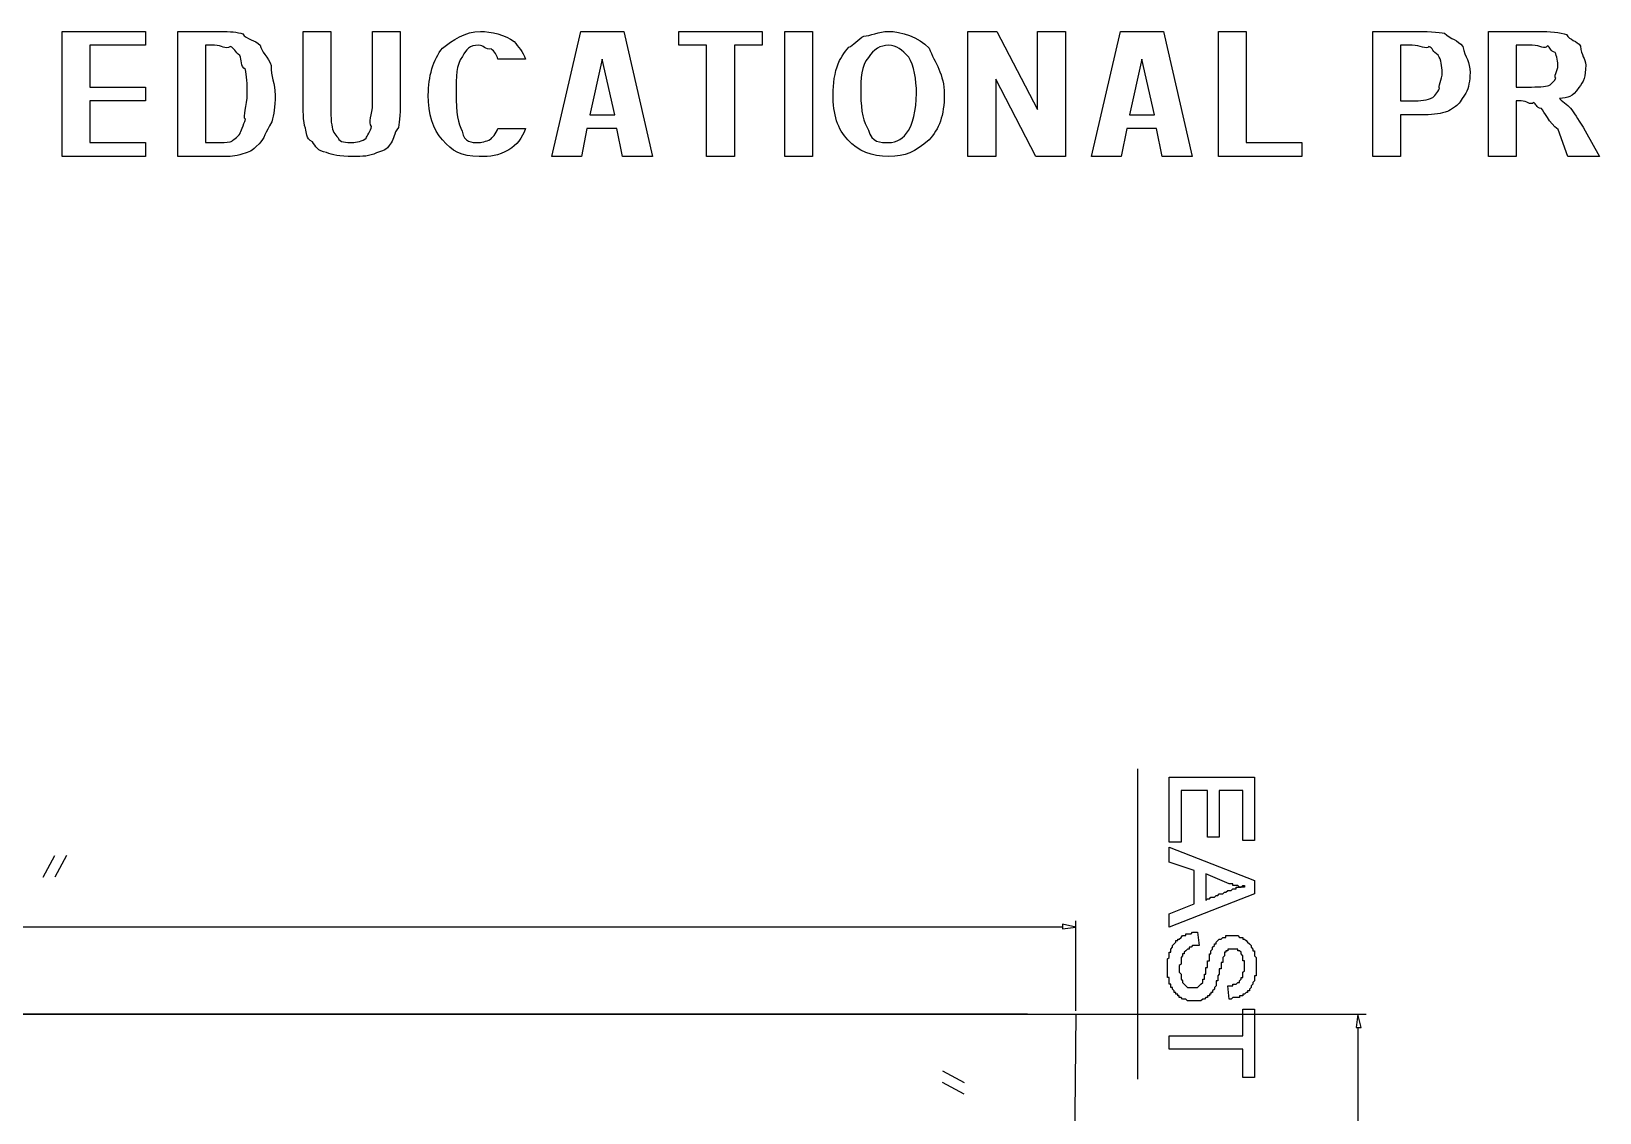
# Model space of a CAD drawing. Header units: inches. Extents: x -628 to 1537, y -1730 to 336.
# Drawn here: x 781.9 to 1030.9, y 164.5 to 336.1 of the extents above; entities that cross this region are included whole.
import ezdxf

# ---------------------------------------------------------------- set-up
doc = ezdxf.new("R2010")
doc.units = ezdxf.units.IN
doc.layers.get('0').update_dxf_attribs({"linetype": 'CONTINUOUS'})

msp = doc.modelspace()

# ---------------------------------------------------------------- linework, layer by layer
at = {"color": 0}
for p, q in [((786.82, 316.24), (786.82, 336.1)), ((786.82, 336.1), (800.07, 336.1)), ((800.07, 336.1), (800.07, 333.9)), ((805.18, 336.1), (811.98, 336.1)), ((805.18, 316.24), (805.18, 336.1)), ((825.07, 336.1), (829.48, 336.1)), ((825.07, 325.69), (825.07, 336.1)), ((829.48, 336.1), (829.48, 324.79)), ((836.1, 324.55), (836.1, 336.1)), ((836.1, 336.1), (840.51, 336.1)), ((840.51, 336.1), (840.51, 325.87)), ((864.55, 316.24), (869.17, 336.1)), ((869.17, 336.1), (875.97, 336.1)), ((875.97, 336.1), (880.55, 316.24)), ((884.71, 333.9), (884.71, 336.1)), ((884.71, 336.1), (897.95, 336.1)), ((897.95, 336.1), (897.95, 333.9)), ((901.53, 316.24), (901.53, 336.1)), ((901.53, 336.1), (905.95, 336.1)), ((905.95, 336.1), (905.95, 316.24)), ((930.61, 316.24), (930.61, 336.1)), ((930.61, 336.1), (935.17, 336.1)), ((935.17, 336.1), (941.65, 323.69)), ((941.65, 323.69), (941.65, 336.1)), ((941.65, 336.1), (946.07, 336.1)), ((946.07, 336.1), (946.07, 316.24)), ((950.22, 316.24), (954.84, 336.1)), ((954.84, 336.1), (961.63, 336.1)), ((961.63, 336.1), (966.22, 316.24)), ((970.38, 316.24), (970.38, 336.1)), ((970.38, 336.1), (974.79, 336.1)), ((974.79, 336.1), (974.79, 318.45)), ((994.86, 316.24), (994.86, 336.1)), ((994.86, 336.1), (1001.38, 336.1)), ((1013.22, 316.24), (1013.22, 336.1)), ((1013.22, 336.1), (1021.26, 336.1)), ((800.07, 333.9), (791.24, 333.9)), ((791.24, 333.9), (791.24, 327.27)), ((809.6, 333.9), (809.6, 318.45)), ((811.02, 333.9), (809.6, 333.9)), ((889.12, 333.9), (884.71, 333.9)), ((889.12, 316.24), (889.12, 333.9)), ((897.95, 333.9), (893.53, 333.9)), ((893.53, 333.9), (893.53, 316.24)), ((999.27, 333.9), (999.27, 325.07)), ((1001.1, 333.9), (999.27, 333.9)), ((1020.19, 333.9), (1017.64, 333.9)), ((1017.64, 333.9), (1017.64, 327.27)), ((860.39, 331.69), (855.98, 331.69)), ((872.55, 331.69), (870.59, 322.86)), ((874.55, 322.86), (872.55, 331.69)), ((958.22, 331.69), (956.26, 322.86)), ((960.22, 322.86), (958.22, 331.69)), ((791.24, 327.27), (800.07, 327.27)), ((800.07, 327.27), (800.07, 325.07)), ((913.61, 326.17), (913.61, 326.17)), ((941.41, 316.24), (935.03, 328.52)), ((935.03, 328.52), (935.03, 316.24)), ((1017.64, 327.27), (1020.05, 327.27)), ((800.07, 325.07), (791.24, 325.07)), ((791.24, 325.07), (791.24, 318.45)), ((909.19, 326.07), (909.19, 326.07)), ((999.27, 325.07), (1001.34, 325.07)), ((1018.43, 325.07), (1017.64, 325.07)), ((1017.64, 325.07), (1017.64, 316.24)), ((870.59, 322.86), (874.55, 322.86)), ((956.26, 322.86), (960.22, 322.86)), ((1001.86, 322.86), (999.27, 322.86)), ((999.27, 322.86), (999.27, 316.24)), ((855.98, 320.66), (860.39, 320.66)), ((855.98, 320.66), (855.98, 320.66)), ((870.14, 320.66), (869.28, 316.24)), ((874.87, 320.66), (870.14, 320.66)), ((875.79, 316.24), (874.87, 320.66)), ((955.81, 320.66), (954.94, 316.24)), ((960.53, 320.66), (955.81, 320.66)), ((961.46, 316.24), (960.53, 320.66)), ((1025.84, 316.24), (1024.29, 320.52)), ((1028.56, 320.31), (1030.88, 316.24)), ((800.07, 316.24), (786.82, 316.24)), ((791.24, 318.45), (800.07, 318.45)), ((800.07, 318.45), (800.07, 316.24)), ((812.19, 316.24), (805.18, 316.24)), ((809.6, 318.45), (811.95, 318.45)), ((869.28, 316.24), (864.55, 316.24)), ((880.55, 316.24), (875.79, 316.24)), ((893.53, 316.24), (889.12, 316.24)), ((905.95, 316.24), (901.53, 316.24)), ((935.03, 316.24), (930.61, 316.24)), ((946.07, 316.24), (941.41, 316.24)), ((954.94, 316.24), (950.22, 316.24)), ((966.22, 316.24), (961.46, 316.24)), ((983.61, 316.24), (970.38, 316.24)), ((974.79, 318.45), (983.61, 318.45)), ((983.61, 318.45), (983.61, 316.24)), ((999.27, 316.24), (994.86, 316.24)), ((1017.64, 316.24), (1013.22, 316.24)), ((1030.88, 316.24), (1025.84, 316.24))]:
    msp.add_line(p, q, dxfattribs=at)
at = {"color": 6}
for p, q in [((957.54, 219.04), (957.54, 169.78)), ((962.56, 207.39), (962.56, 217.72)), ((962.56, 217.72), (976.08, 217.72)), ((976.08, 217.72), (976.08, 207.66)), ((968.66, 215.61), (964.43, 215.61)), ((964.43, 215.61), (964.43, 207.39)), ((968.66, 208.18), (968.66, 215.61)), ((974.22, 215.61), (970.51, 215.61)), ((970.51, 215.61), (970.51, 208.18)), ((974.22, 207.66), (974.22, 215.61)), ((964.43, 207.39), (962.56, 207.39)), ((970.51, 208.18), (968.66, 208.18)), ((976.08, 207.66), (974.22, 207.66)), ((783.8, 201.83), (785.66, 205.27)), ((787.51, 205.27), (785.66, 201.83)), ((962.56, 204.22), (962.56, 206.6)), ((962.56, 206.6), (976.08, 201.3)), ((966.54, 202.89), (962.56, 204.22)), ((966.54, 197.6), (966.54, 202.89)), ((972.1, 200.77), (968.39, 202.37)), ((968.39, 202.37), (968.39, 198.12)), ((976.08, 199.18), (962.56, 193.89)), ((970.25, 198.92), (970.51, 199.18)), ((970.51, 199.18), (970.78, 199.18)), ((970.78, 199.18), (971.05, 199.18)), ((971.05, 199.18), (971.31, 199.45)), ((971.05, 199.18), (971.05, 199.18)), ((971.31, 199.45), (971.57, 199.45)), ((971.57, 199.45), (971.84, 199.71)), ((971.57, 199.45), (971.57, 199.45)), ((971.84, 199.71), (972.1, 199.71)), ((972.37, 200.77), (972.1, 200.77)), ((972.1, 200.77), (972.1, 200.77)), ((972.1, 199.71), (972.1, 199.71)), ((972.1, 199.71), (972.37, 199.71)), ((972.64, 200.77), (972.37, 200.77)), ((972.37, 199.71), (972.64, 199.98)), ((972.37, 199.71), (972.37, 199.71)), ((972.37, 199.71), (972.37, 199.71)), ((972.64, 200.51), (972.64, 200.77)), ((972.9, 200.51), (972.64, 200.51)), ((972.64, 199.98), (972.64, 199.98)), ((972.64, 199.98), (972.9, 199.98)), ((973.16, 200.51), (972.9, 200.51)), ((972.9, 199.98), (972.9, 199.98)), ((972.9, 199.98), (972.9, 199.98)), ((972.9, 199.98), (972.9, 199.98)), ((972.9, 199.98), (972.9, 199.98)), ((972.9, 199.98), (973.16, 199.98)), ((973.43, 200.51), (973.16, 200.51)), ((973.16, 200.51), (973.16, 200.51)), ((973.16, 199.98), (973.16, 200.25)), ((973.16, 200.25), (973.43, 200.25)), ((973.69, 200.25), (973.43, 200.51)), ((973.43, 200.25), (973.69, 200.25)), ((973.69, 200.25), (973.69, 200.25)), ((973.69, 200.25), (973.96, 200.25)), ((973.96, 200.25), (973.69, 200.25)), ((973.69, 200.25), (973.69, 200.25)), ((973.96, 200.25), (974.22, 200.51)), ((974.22, 200.25), (973.96, 200.25)), ((974.22, 200.51), (974.49, 200.51)), ((974.49, 200.25), (974.22, 200.25)), ((974.49, 200.51), (974.49, 200.25)), ((976.08, 201.3), (976.08, 199.18)), ((962.56, 196), (966.54, 197.6)), ((968.39, 198.12), (968.66, 198.39)), ((968.66, 198.39), (968.93, 198.39)), ((968.93, 198.39), (969.19, 198.65)), ((969.19, 198.65), (969.45, 198.65)), ((969.45, 198.65), (969.72, 198.65)), ((969.72, 198.65), (969.99, 198.92)), ((969.99, 198.92), (970.25, 198.92)), ((962.56, 193.89), (962.56, 196)), ((963.63, 191.51), (963.63, 191.77)), ((963.63, 191.77), (963.9, 191.77)), ((963.9, 191.77), (963.9, 192.03)), ((963.9, 192.03), (964.16, 192.03)), ((964.16, 192.03), (964.43, 192.29)), ((964.16, 192.03), (964.16, 192.03)), ((964.43, 192.29), (964.68, 192.56)), ((964.43, 192.29), (964.43, 192.29)), ((964.68, 192.56), (964.95, 192.56)), ((964.95, 192.56), (964.95, 192.56)), ((964.95, 192.56), (965.22, 192.56)), ((965.22, 192.56), (965.22, 192.83)), ((965.22, 192.83), (965.48, 192.83)), ((965.48, 192.83), (965.75, 192.83)), ((965.75, 192.83), (965.75, 192.83)), ((965.75, 192.83), (966.02, 192.83)), ((966.02, 192.83), (966.28, 193.09)), ((966.28, 193.09), (966.54, 193.09)), ((966.54, 193.09), (966.54, 193.09)), ((966.54, 193.09), (966.8, 193.09)), ((966.8, 193.09), (967.07, 193.09)), ((967.07, 193.09), (967.07, 193.09)), ((967.07, 193.09), (967.33, 190.98)), ((969.99, 191.51), (970.25, 191.77)), ((970.25, 191.77), (970.51, 192.03)), ((970.25, 191.77), (970.25, 191.77)), ((970.51, 192.03), (970.78, 192.03)), ((970.78, 192.03), (971.05, 192.29)), ((970.78, 192.03), (970.78, 192.03)), ((971.05, 192.29), (971.05, 192.29)), ((971.05, 192.29), (971.31, 192.29)), ((971.31, 192.29), (971.57, 192.29)), ((971.57, 192.29), (971.57, 192.56)), ((971.57, 192.56), (971.84, 192.56)), ((971.84, 192.56), (972.1, 192.56)), ((972.1, 192.56), (972.1, 192.56)), ((972.1, 192.56), (972.37, 192.56)), ((972.37, 192.56), (972.64, 192.56)), ((972.64, 192.56), (972.64, 192.56)), ((972.64, 192.56), (972.9, 192.56)), ((972.9, 192.56), (973.16, 192.56)), ((973.16, 192.56), (973.16, 192.56)), ((973.16, 192.56), (973.43, 192.56)), ((973.43, 192.56), (973.69, 192.29)), ((973.69, 192.29), (973.69, 192.29)), ((973.69, 192.29), (973.96, 192.29)), ((973.96, 192.29), (974.22, 192.29)), ((974.22, 192.29), (974.22, 192.03)), ((974.22, 192.03), (974.49, 192.03)), ((974.49, 192.03), (974.49, 192.03)), ((974.49, 192.03), (974.76, 191.77)), ((974.76, 191.77), (974.76, 191.77)), ((974.76, 191.77), (975.01, 191.51)), ((962.56, 189.65), (962.56, 189.92)), ((962.56, 189.92), (962.83, 189.92)), ((962.56, 189.38), (962.56, 189.65)), ((962.56, 189.12), (962.56, 189.38)), ((962.56, 189.38), (962.56, 189.38)), ((962.83, 190.44), (963.1, 190.71)), ((962.83, 190.17), (962.83, 190.44)), ((962.83, 190.44), (962.83, 190.44)), ((962.83, 189.92), (962.83, 190.17)), ((963.1, 190.98), (963.36, 191.24)), ((963.1, 190.71), (963.1, 190.98)), ((963.1, 190.98), (963.1, 190.98)), ((963.1, 190.71), (963.1, 190.71)), ((963.36, 191.24), (963.63, 191.51)), ((963.36, 191.24), (963.36, 191.24)), ((963.63, 191.51), (963.63, 191.51)), ((964.68, 189.38), (964.43, 189.12)), ((964.95, 189.65), (964.68, 189.65)), ((964.68, 189.65), (964.68, 189.38)), ((964.68, 189.38), (964.68, 189.38)), ((965.22, 190.17), (964.95, 189.92)), ((964.95, 189.92), (964.95, 189.92)), ((964.95, 189.92), (964.95, 189.65)), ((965.48, 190.44), (965.22, 190.17)), ((965.22, 190.17), (965.22, 190.17)), ((965.75, 190.44), (965.48, 190.44)), ((965.48, 190.44), (965.48, 190.44)), ((966.02, 190.71), (965.75, 190.71)), ((965.75, 190.71), (965.75, 190.44)), ((966.28, 190.98), (966.02, 190.71)), ((966.02, 190.71), (966.02, 190.71)), ((966.54, 190.98), (966.28, 190.98)), ((966.8, 190.98), (966.54, 190.98)), ((966.54, 190.98), (966.54, 190.98)), ((967.07, 190.98), (966.8, 190.98)), ((967.33, 190.98), (967.07, 190.98)), ((968.93, 189.38), (968.93, 189.65)), ((968.93, 189.65), (969.19, 189.65)), ((968.93, 189.12), (968.93, 189.38)), ((969.19, 190.17), (969.45, 190.44)), ((969.19, 189.92), (969.19, 190.17)), ((969.19, 190.17), (969.19, 190.17)), ((969.19, 189.65), (969.19, 189.92)), ((969.45, 190.71), (969.72, 190.98)), ((969.45, 190.44), (969.45, 190.71)), ((969.45, 190.44), (969.45, 190.44)), ((969.72, 190.98), (969.72, 191.24)), ((969.72, 191.24), (969.99, 191.24)), ((969.72, 190.98), (969.72, 190.98)), ((969.99, 191.24), (969.99, 191.51)), ((969.99, 191.51), (969.99, 191.51)), ((969.99, 191.51), (969.99, 191.51)), ((971.31, 189.38), (971.05, 189.12)), ((971.57, 189.92), (971.31, 189.92)), ((971.31, 189.92), (971.31, 189.65)), ((971.31, 189.65), (971.31, 189.65)), ((971.31, 189.65), (971.31, 189.38)), ((971.31, 189.38), (971.31, 189.38)), ((971.84, 190.17), (971.57, 190.17)), ((971.57, 190.17), (971.57, 189.92)), ((971.57, 189.92), (971.57, 189.92)), ((972.1, 190.44), (971.84, 190.44)), ((971.84, 190.44), (971.84, 190.17)), ((972.37, 190.44), (972.1, 190.44)), ((972.64, 190.44), (972.37, 190.44)), ((972.37, 190.44), (972.37, 190.44)), ((972.9, 190.44), (972.64, 190.44)), ((973.16, 190.44), (972.9, 190.44)), ((972.9, 190.44), (972.9, 190.44)), ((973.43, 190.44), (973.16, 190.44)), ((973.43, 190.17), (973.43, 190.44)), ((973.69, 190.17), (973.43, 190.17)), ((973.96, 189.92), (973.69, 190.17)), ((973.69, 190.17), (973.69, 190.17)), ((973.96, 189.65), (973.96, 189.92)), ((974.22, 189.38), (973.96, 189.65)), ((973.96, 189.65), (973.96, 189.65)), ((973.96, 189.65), (973.96, 189.65)), ((974.22, 189.12), (974.22, 189.38)), ((975.01, 191.51), (975.01, 191.51)), ((975.01, 191.51), (975.28, 191.24)), ((975.28, 191.24), (975.28, 191.24)), ((975.28, 191.24), (975.28, 191.24)), ((975.28, 191.24), (975.55, 190.98)), ((975.55, 190.98), (975.55, 190.98)), ((975.55, 190.98), (975.55, 190.71)), ((975.55, 190.71), (975.81, 190.44)), ((975.81, 190.44), (975.81, 190.44)), ((975.81, 190.44), (975.81, 190.17)), ((975.81, 190.17), (976.08, 190.17)), ((976.08, 190.17), (976.08, 189.92)), ((976.08, 189.92), (976.08, 189.65)), ((976.08, 189.65), (976.08, 189.65)), ((976.08, 189.65), (976.08, 189.38)), ((976.08, 189.38), (976.34, 189.12)), ((962.31, 188.86), (962.56, 189.12)), ((962.31, 188.59), (962.31, 188.86)), ((962.31, 188.86), (962.31, 188.86)), ((962.31, 188.32), (962.31, 188.59)), ((962.31, 188.06), (962.31, 188.32)), ((962.31, 187.8), (962.31, 188.06)), ((962.31, 187.53), (962.31, 187.8)), ((962.31, 187.8), (962.31, 187.8)), ((962.31, 187.27), (962.31, 187.53)), ((962.31, 187), (962.31, 187.27)), ((962.31, 187.27), (962.31, 187.27)), ((962.31, 186.74), (962.31, 187)), ((962.31, 186.47), (962.31, 186.74)), ((964.43, 188.06), (964.16, 187.8)), ((964.16, 187.8), (964.16, 187.53)), ((964.16, 187.53), (964.16, 187.53)), ((964.16, 187.53), (964.16, 187.27)), ((964.16, 187.27), (964.16, 187)), ((964.16, 187), (964.16, 187)), ((964.16, 187), (964.16, 186.74)), ((964.16, 186.74), (964.43, 186.47)), ((964.43, 189.12), (964.43, 188.86)), ((964.43, 188.86), (964.43, 188.86)), ((964.43, 188.86), (964.43, 188.59)), ((964.43, 188.59), (964.43, 188.32)), ((964.43, 188.32), (964.43, 188.32)), ((964.43, 188.32), (964.43, 188.06)), ((968.39, 187.27), (968.39, 187.53)), ((968.39, 187.53), (968.66, 187.53)), ((968.39, 187), (968.39, 187.27)), ((968.39, 186.74), (968.39, 187)), ((968.39, 186.47), (968.39, 186.74)), ((968.66, 188.32), (968.66, 188.59)), ((968.66, 188.59), (968.93, 188.59)), ((968.66, 188.06), (968.66, 188.32)), ((968.66, 187.8), (968.66, 188.06)), ((968.66, 187.53), (968.66, 187.8)), ((968.93, 188.86), (968.93, 189.12)), ((968.93, 188.59), (968.93, 188.86)), ((970.78, 187.27), (970.51, 187.27)), ((970.51, 187.27), (970.51, 187)), ((970.51, 187), (970.51, 186.74)), ((970.51, 186.74), (970.51, 186.47)), ((971.05, 188.32), (970.78, 188.32)), ((970.78, 188.32), (970.78, 188.06)), ((970.78, 188.06), (970.78, 187.8)), ((970.78, 187.8), (970.78, 187.53)), ((970.78, 187.53), (970.78, 187.27)), ((971.05, 189.12), (971.05, 189.12)), ((971.05, 189.12), (971.05, 188.86)), ((971.05, 188.86), (971.05, 188.59)), ((971.05, 188.59), (971.05, 188.32)), ((974.22, 188.86), (974.22, 189.12)), ((974.22, 189.12), (974.22, 189.12)), ((974.22, 188.59), (974.22, 188.86)), ((974.49, 188.59), (974.22, 188.59)), ((974.22, 186.74), (974.49, 187)), ((974.22, 186.47), (974.22, 186.74)), ((974.49, 188.32), (974.49, 188.59)), ((974.49, 188.06), (974.49, 188.32)), ((974.49, 187.8), (974.49, 188.06)), ((974.49, 187.53), (974.49, 187.8)), ((974.49, 187.27), (974.49, 187.53)), ((974.49, 187.53), (974.49, 187.53)), ((974.49, 187), (974.49, 187.27)), ((974.49, 187.27), (974.49, 187.27)), ((976.34, 189.12), (976.34, 189.12)), ((976.34, 189.12), (976.34, 188.86)), ((976.34, 188.86), (976.34, 188.59)), ((976.34, 188.59), (976.34, 188.32)), ((976.34, 188.32), (976.34, 188.32)), ((976.34, 188.32), (976.34, 188.06)), ((976.34, 188.06), (976.34, 187.8)), ((976.34, 187.8), (976.34, 187.8)), ((976.34, 187.8), (976.34, 187.53)), ((976.34, 187.53), (976.34, 187.27)), ((976.34, 187.27), (976.34, 187)), ((976.34, 187), (976.34, 187)), ((976.34, 187), (976.34, 186.74)), ((976.34, 186.74), (976.34, 186.47)), ((962.31, 186.21), (962.31, 186.47)), ((962.31, 186.47), (962.31, 186.47)), ((962.31, 185.94), (962.31, 186.21)), ((962.56, 185.94), (962.31, 185.94)), ((962.56, 185.67), (962.56, 185.94)), ((962.56, 185.41), (962.56, 185.67)), ((962.56, 185.15), (962.56, 185.41)), ((962.56, 184.88), (962.56, 185.15)), ((962.56, 185.15), (962.56, 185.15)), ((962.83, 184.88), (962.56, 184.88)), ((962.83, 184.62), (962.83, 184.88)), ((962.83, 184.35), (962.83, 184.62)), ((963.1, 184.35), (962.83, 184.35)), ((963.1, 184.09), (963.1, 184.35)), ((964.43, 186.47), (964.43, 186.21)), ((964.43, 186.21), (964.43, 186.21)), ((964.43, 186.21), (964.43, 185.94)), ((964.43, 185.94), (964.43, 185.67)), ((964.43, 185.67), (964.43, 185.67)), ((964.43, 185.67), (964.68, 185.41)), ((964.68, 185.41), (964.68, 185.41)), ((964.68, 185.41), (964.68, 185.15)), ((964.68, 185.15), (964.68, 185.15)), ((964.68, 185.15), (964.95, 184.88)), ((964.95, 184.88), (964.95, 184.88)), ((964.95, 184.88), (965.22, 184.62)), ((965.22, 184.62), (965.22, 184.62)), ((965.22, 184.62), (965.48, 184.35)), ((965.48, 184.35), (965.75, 184.35)), ((965.75, 184.35), (965.75, 184.35)), ((965.75, 184.35), (966.02, 184.35)), ((966.02, 184.35), (966.02, 184.35)), ((966.02, 184.35), (966.28, 184.35)), ((966.28, 184.35), (966.54, 184.35)), ((966.54, 184.35), (966.8, 184.35)), ((966.8, 184.35), (966.8, 184.35)), ((966.8, 184.35), (967.07, 184.35)), ((967.07, 184.35), (967.33, 184.62)), ((967.07, 184.35), (967.07, 184.35)), ((967.33, 184.62), (967.6, 184.88)), ((967.33, 184.62), (967.33, 184.62)), ((967.6, 184.88), (967.87, 185.15)), ((967.6, 184.88), (967.6, 184.88)), ((967.87, 185.41), (967.87, 185.67)), ((967.87, 185.67), (968.14, 185.67)), ((967.87, 185.15), (967.87, 185.41)), ((967.87, 185.41), (967.87, 185.41)), ((967.87, 185.15), (967.87, 185.15)), ((968.14, 186.21), (968.14, 186.47)), ((968.14, 186.47), (968.39, 186.47)), ((968.14, 185.94), (968.14, 186.21)), ((968.14, 185.67), (968.14, 185.94)), ((968.14, 185.94), (968.14, 185.94)), ((969.99, 184.62), (969.72, 184.35)), ((969.72, 184.35), (969.72, 184.35)), ((969.72, 184.35), (969.72, 184.09)), ((970.25, 185.41), (969.99, 185.41)), ((969.99, 185.41), (969.99, 185.15)), ((969.99, 185.15), (969.99, 184.88)), ((969.99, 184.88), (969.99, 184.88)), ((969.99, 184.88), (969.99, 184.88)), ((969.99, 184.88), (969.99, 184.62)), ((970.51, 186.47), (970.25, 186.21)), ((970.25, 186.21), (970.25, 185.94)), ((970.25, 185.94), (970.25, 185.67)), ((970.25, 185.67), (970.25, 185.67)), ((970.25, 185.67), (970.25, 185.41)), ((970.51, 186.47), (970.51, 186.47)), ((971.84, 184.62), (972.64, 184.62)), ((972.1, 182.5), (971.84, 184.62)), ((972.64, 184.62), (972.64, 184.88)), ((972.64, 184.88), (973.16, 184.88)), ((973.16, 184.88), (973.43, 185.15)), ((973.16, 184.88), (973.16, 184.88)), ((973.43, 185.15), (973.43, 185.15)), ((973.43, 185.15), (973.69, 185.15)), ((973.69, 185.41), (973.96, 185.67)), ((973.69, 185.15), (973.69, 185.41)), ((973.69, 185.41), (973.69, 185.41)), ((973.96, 185.67), (973.96, 185.94)), ((973.96, 185.94), (974.22, 185.94)), ((973.96, 185.67), (973.96, 185.67)), ((974.22, 186.21), (974.22, 186.47)), ((974.22, 186.47), (974.22, 186.47)), ((974.22, 185.94), (974.22, 186.21)), ((975.55, 184.35), (975.28, 184.09)), ((975.81, 184.88), (975.55, 184.62)), ((975.55, 184.62), (975.55, 184.35)), ((975.55, 184.35), (975.55, 184.35)), ((976.08, 185.41), (975.81, 185.15)), ((975.81, 185.15), (975.81, 185.15)), ((975.81, 185.15), (975.81, 184.88)), ((975.81, 184.88), (975.81, 184.88)), ((976.34, 186.21), (976.08, 186.21)), ((976.08, 186.21), (976.08, 185.94)), ((976.08, 185.94), (976.08, 185.67)), ((976.08, 185.67), (976.08, 185.67)), ((976.08, 185.67), (976.08, 185.41)), ((976.34, 186.47), (976.34, 186.21)), ((963.36, 183.82), (963.1, 184.09)), ((963.1, 184.09), (963.1, 184.09)), ((963.36, 183.55), (963.36, 183.82)), ((963.36, 183.82), (963.36, 183.82)), ((963.63, 183.55), (963.36, 183.55)), ((963.63, 183.3), (963.63, 183.55)), ((963.9, 183.3), (963.63, 183.3)), ((963.9, 183.03), (963.9, 183.3)), ((964.16, 183.03), (963.9, 183.03)), ((964.16, 182.76), (964.16, 183.03)), ((964.43, 182.76), (964.16, 182.76)), ((964.68, 182.5), (964.43, 182.76)), ((964.43, 182.76), (964.43, 182.76)), ((964.95, 182.5), (964.68, 182.5)), ((965.22, 182.5), (964.95, 182.5)), ((964.95, 182.5), (964.95, 182.5)), ((965.48, 182.23), (965.22, 182.5)), ((965.75, 182.23), (965.48, 182.23)), ((965.48, 182.23), (965.48, 182.23)), ((966.02, 182.23), (965.75, 182.23)), ((966.28, 182.23), (966.02, 182.23)), ((966.02, 182.23), (966.02, 182.23)), ((966.54, 182.23), (966.28, 182.23)), ((966.8, 182.23), (966.54, 182.23)), ((966.54, 182.23), (966.54, 182.23)), ((967.07, 182.23), (966.8, 182.23)), ((966.8, 182.23), (966.8, 182.23)), ((967.33, 182.23), (967.07, 182.23)), ((967.6, 182.23), (967.33, 182.23)), ((967.87, 182.5), (967.6, 182.23)), ((967.6, 182.23), (967.6, 182.23)), ((968.14, 182.5), (967.87, 182.5)), ((967.87, 182.5), (967.87, 182.5)), ((968.39, 182.76), (968.14, 182.5)), ((968.66, 182.76), (968.39, 182.76)), ((968.39, 182.76), (968.39, 182.76)), ((968.93, 183.03), (968.66, 183.03)), ((968.66, 183.03), (968.66, 182.76)), ((969.19, 183.3), (968.93, 183.3)), ((968.93, 183.3), (968.93, 183.03)), ((969.45, 183.55), (969.19, 183.55)), ((969.19, 183.55), (969.19, 183.3)), ((969.72, 184.09), (969.45, 183.82)), ((969.45, 183.82), (969.45, 183.82)), ((969.45, 183.82), (969.45, 183.55)), ((972.37, 182.5), (972.1, 182.5)), ((972.1, 182.5), (972.1, 182.5)), ((972.64, 182.76), (972.37, 182.5)), ((972.37, 182.5), (972.37, 182.5)), ((972.9, 182.76), (972.64, 182.76)), ((973.16, 182.76), (972.9, 182.76)), ((973.43, 182.76), (973.16, 182.76)), ((973.16, 182.76), (973.16, 182.76)), ((973.69, 182.76), (973.43, 182.76)), ((973.96, 183.03), (973.69, 183.03)), ((973.69, 183.03), (973.69, 182.76)), ((974.22, 183.03), (973.96, 183.03)), ((974.49, 183.3), (974.22, 183.3)), ((974.22, 183.3), (974.22, 183.03)), ((974.76, 183.55), (974.49, 183.3)), ((974.49, 183.3), (974.49, 183.3)), ((975.01, 183.55), (974.76, 183.55)), ((974.76, 183.55), (974.76, 183.55)), ((975.28, 183.82), (975.01, 183.82)), ((975.01, 183.82), (975.01, 183.55)), ((975.28, 184.09), (975.28, 184.09)), ((975.28, 184.09), (975.28, 183.82)), ((569.02, 180.11), (947.74, 180.11)), ((940.05, 180.11), (576.69, 180.11)), ((947.74, 180.11), (940.05, -657.05)), ((974.22, 176.67), (974.22, 180.91)), ((974.22, 180.91), (976.08, 180.91)), ((976.08, 180.91), (976.08, 170.05)), ((962.56, 174.55), (962.56, 176.67)), ((962.56, 176.67), (974.22, 176.67)), ((974.22, 174.55), (962.56, 174.55)), ((974.22, 170.05), (974.22, 174.55)), ((926.55, 171.12), (929.99, 169.26)), ((976.08, 170.05), (974.22, 170.05)), ((929.99, 167.41), (926.55, 169.26))]:
    msp.add_line(p, q, dxfattribs=at)
at = {"color": 5}
for p, q in [((945.62, 194.41), (945.62, 193.63)), ((945.62, 194.41), (945.62, 193.63)), ((947.74, 193.89), (945.62, 194.41)), ((947.74, 180.65), (947.74, 194.94)), ((945.62, 193.89), (571.4, 193.89)), ((945.62, 193.63), (947.74, 193.89)), ((945.62, 193.63), (947.74, 193.89)), ((896.1, 180.11), (993.82, 180.11)), ((992.5, 180.11), (992.23, 177.99)), ((993.02, 177.99), (992.5, 180.11)), ((993.02, 177.99), (992.5, 180.11)), ((992.23, 177.99), (993.02, 177.99)), ((992.23, 177.99), (993.02, 177.99)), ((992.5, 177.99), (992.5, -654.66))]:
    msp.add_line(p, q, dxfattribs=at)
at = {"color": 0}
for points in [[(811.98, 336.1), (813.46, 336.1), (814.69, 335.98), (815.49, 335.73)], [(847.22, 333.45), (848.74, 334.63), (850.77, 336.1), (853.26, 336.1)], [(853.26, 336.1), (854.88, 336.1), (857.2, 335.56), (858.57, 334.48)], [(914.09, 335.35), (915.05, 335.36), (916.51, 336.1), (917.99, 336.1)], [(917.99, 336.1), (919.95, 336.1), (922.82, 335.22), (924.43, 333.45)], [(1001.38, 336.1), (1003.15, 336.1), (1005.48, 336), (1006.24, 335.8)], [(1021.26, 336.1), (1022.81, 336.1), (1024.74, 335.93), (1025.64, 335.59)], [(813.57, 333.69), (812.54, 333.16), (812.27, 333.9), (811.02, 333.9)], [(815.01, 332.28), (814.31, 332.81), (814.16, 333.49), (813.57, 333.69)], [(815.49, 335.73), (816.08, 334.77), (817.5, 334.77), (818.25, 333.9)], [(818.25, 333.9), (818.36, 333.02), (819.62, 331.94), (820.01, 330.66)], [(852.95, 333.9), (851.43, 333.9), (851.02, 333.29), (850.36, 332.1)], [(854.91, 333.31), (854, 333.16), (853.73, 333.9), (852.95, 333.9)], [(858.57, 334.48), (859.24, 333.64), (859.98, 332.91), (860.39, 331.69)], [(910.02, 330.97), (910.16, 331.46), (910.99, 332.84), (911.71, 333.62)], [(911.71, 333.62), (912.31, 333.76), (913.21, 334.98), (914.09, 335.35)], [(918.02, 333.9), (916.71, 333.9), (915.64, 333.25), (914.81, 331.97)], [(921.23, 332), (920.09, 333.16), (919.35, 333.9), (918.02, 333.9)], [(1003.79, 333.69), (1003.29, 333.16), (1002.43, 333.9), (1001.1, 333.9)], [(1005.27, 332.31), (1004.35, 332.84), (1004.38, 333.5), (1003.79, 333.69)], [(1006.24, 335.8), (1007.28, 334.84), (1008.35, 334.77), (1009.14, 333.69)], [(1009.14, 333.69), (1009.56, 331.97), (1010.31, 331.25), (1010.31, 329.55)], [(1022.6, 333.79), (1022.13, 333.16), (1021.51, 333.9), (1020.19, 333.9)], [(1023.81, 332.76), (1022.95, 332.95), (1023.13, 333.66), (1022.6, 333.79)], [(1025.64, 335.59), (1026.09, 334.68), (1027.29, 334.63), (1027.85, 333.76)], [(1027.85, 333.76), (1027.93, 332.19), (1028.67, 331.87), (1028.67, 330.73)], [(815.91, 330.03), (815.06, 330.63), (815.4, 331.56), (815.01, 332.28)], [(844.95, 326), (844.95, 328.88), (845.71, 331.67), (847.22, 333.45)], [(850.36, 332.1), (849.36, 330.77), (849.36, 328.98), (849.36, 326.31)], [(855.98, 331.69), (855.82, 332.38), (855.47, 332.92), (854.91, 333.31)], [(914.81, 331.97), (913.61, 330.6), (913.61, 328.77), (913.61, 326.17)], [(922.44, 326.24), (922.44, 328.43), (922.03, 330.73), (921.23, 332)], [(924.43, 333.45), (925.38, 331.12), (926.85, 329.26), (926.85, 326.14)], [(1005.89, 329.52), (1005.89, 330.63), (1005.69, 331.57), (1005.27, 332.31)], [(1024.25, 330.66), (1024.25, 331.14), (1024.1, 332.23), (1023.81, 332.76)], [(816.22, 326.17), (816.22, 327.59), (816.12, 329.25), (815.91, 330.03)], [(820.01, 330.66), (819.89, 329), (820.64, 327.83), (820.64, 325.97)], [(909.19, 326.07), (909.19, 327.69), (909.47, 329.66), (910.02, 330.97)], [(1005.45, 327.07), (1005.15, 327.11), (1005.89, 328.59), (1005.89, 329.52)], [(1010.31, 329.55), (1010.31, 328.24), (1010.08, 327.17), (1009.65, 326.28)], [(1023.02, 327.59), (1023.08, 327.71), (1023.7, 328.18), (1023.91, 328.69)], [(1023.91, 328.69), (1023.52, 328.75), (1024.25, 329.87), (1024.25, 330.66)], [(1028.67, 330.73), (1028.67, 328.88), (1028.31, 328.11), (1027.6, 327.17)], [(815.91, 322.14), (815.48, 322.52), (816.22, 324.35), (816.22, 326.17)], [(849.36, 326.31), (849.36, 323.07), (849.68, 321.46), (850.33, 320.24)], [(913.61, 326.17), (913.61, 323.28), (914.02, 321.73), (914.85, 320.42)], [(921.19, 320.38), (921.69, 321.04), (922.44, 323.64), (922.44, 326.24)], [(926.85, 326.14), (926.85, 322.67), (926.03, 320.61), (924.43, 318.87)], [(1004.27, 325.55), (1004.58, 325.7), (1005.17, 326.38), (1005.45, 327.07)], [(1009.65, 326.28), (1008.7, 324.97), (1008.66, 324.67), (1008, 324.17)], [(1020.05, 327.27), (1021.57, 327.27), (1022.62, 327.38), (1023.02, 327.59)], [(1027.6, 327.17), (1026.54, 325.55), (1025.88, 325.67), (1024.5, 325.42)], [(820.64, 325.97), (820.64, 324.03), (820.45, 322.93), (820.09, 321.76)], [(825.45, 320.72), (825.07, 321.83), (825.07, 323.5), (825.07, 325.69)], [(829.48, 324.79), (829.48, 322.33), (829.52, 321.8), (829.62, 321.28)], [(835.93, 321), (835.36, 321.59), (836.1, 322.9), (836.1, 324.55)], [(840.51, 325.87), (840.51, 323.25), (840.41, 321.84), (840.21, 320.86)], [(847.22, 318.87), (845.68, 320.47), (844.95, 322.98), (844.95, 326)], [(911.57, 318.87), (909.92, 320.47), (909.19, 323.01), (909.19, 326.07)], [(1001.34, 325.07), (1002.12, 325.07), (1003.79, 325.23), (1004.27, 325.55)], [(1008, 324.17), (1006.63, 323.23), (1006.64, 323.33), (1005.93, 323.18)], [(1020.43, 324.79), (1019.82, 324.33), (1019.34, 325.07), (1018.43, 325.07)], [(1021.64, 323.87), (1020.67, 323.98), (1020.86, 324.63), (1020.43, 324.79)], [(1024.29, 320.52), (1022.9, 321.59), (1022.03, 323.4), (1021.64, 323.87)], [(1024.5, 325.42), (1025.22, 324.77), (1025.96, 324.3), (1026.46, 323.66)], [(1026.46, 323.66), (1026.99, 322.77), (1027.69, 321.91), (1028.56, 320.31)], [(815.08, 319.9), (815.06, 320.06), (815.7, 321.29), (815.91, 322.14)], [(820.09, 321.76), (819.07, 319.94), (818.95, 319.14), (818.08, 318.24)], [(829.62, 321.28), (829.7, 320.22), (830.1, 319.74), (830.65, 319.21)], [(1005.93, 323.18), (1004.97, 322.86), (1003.63, 322.86), (1001.86, 322.86)], [(811.95, 318.45), (812.77, 318.45), (813.44, 318.52), (813.81, 318.65)], [(813.81, 318.65), (813.67, 318.8), (814.76, 319.27), (815.08, 319.9)], [(826.55, 318.55), (825.5, 319.21), (825.62, 319.97), (825.45, 320.72)], [(830.65, 319.21), (830.81, 318.45), (831.95, 318.45), (832.89, 318.45)], [(832.89, 318.45), (833.46, 318.45), (834.58, 318.69), (835.07, 319.17)], [(835.07, 319.17), (835.15, 319.44), (835.83, 320.29), (835.93, 321)], [(840.21, 320.86), (839.36, 319.83), (839.6, 319.08), (839.03, 318.42)], [(853.01, 316.24), (850.19, 316.24), (848.74, 317.12), (847.22, 318.87)], [(850.33, 320.24), (850.65, 318.45), (851.81, 318.45), (852.84, 318.45)], [(852.84, 318.45), (853.18, 318.45), (854.26, 318.62), (854.81, 318.97)], [(854.81, 318.97), (855.01, 319.15), (855.75, 319.9), (855.98, 320.66)], [(860.39, 320.66), (859.86, 319.15), (858.98, 318.05), (857.74, 317.32)], [(918.05, 316.24), (915.33, 316.24), (913.17, 317.12), (911.57, 318.87)], [(914.85, 320.42), (915.28, 318.45), (916.75, 318.45), (918.02, 318.45)], [(918.02, 318.45), (919.3, 318.45), (920.37, 319.09), (921.19, 320.38)], [(924.43, 318.87), (922.17, 316.98), (920.72, 316.24), (918.05, 316.24)], [(815.49, 316.66), (814.17, 316.24), (813.57, 316.24), (812.19, 316.24)], [(818.08, 318.24), (816.81, 316.91), (816.58, 317.05), (815.49, 316.66)], [(828.79, 316.86), (827.34, 317.09), (827.1, 317.87), (826.55, 318.55)], [(833.03, 316.24), (830.72, 316.24), (829.76, 316.45), (828.79, 316.86)], [(836.72, 316.83), (835.56, 316.24), (834.55, 316.24), (833.03, 316.24)], [(839.03, 318.42), (838.21, 317.02), (837.69, 317.22), (836.72, 316.83)], [(857.74, 317.32), (855.92, 316.24), (854.92, 316.24), (853.01, 316.24)]]:
    msp.add_open_spline(points, degree=3, dxfattribs=at)

doc.saveas('drawing.dxf')
